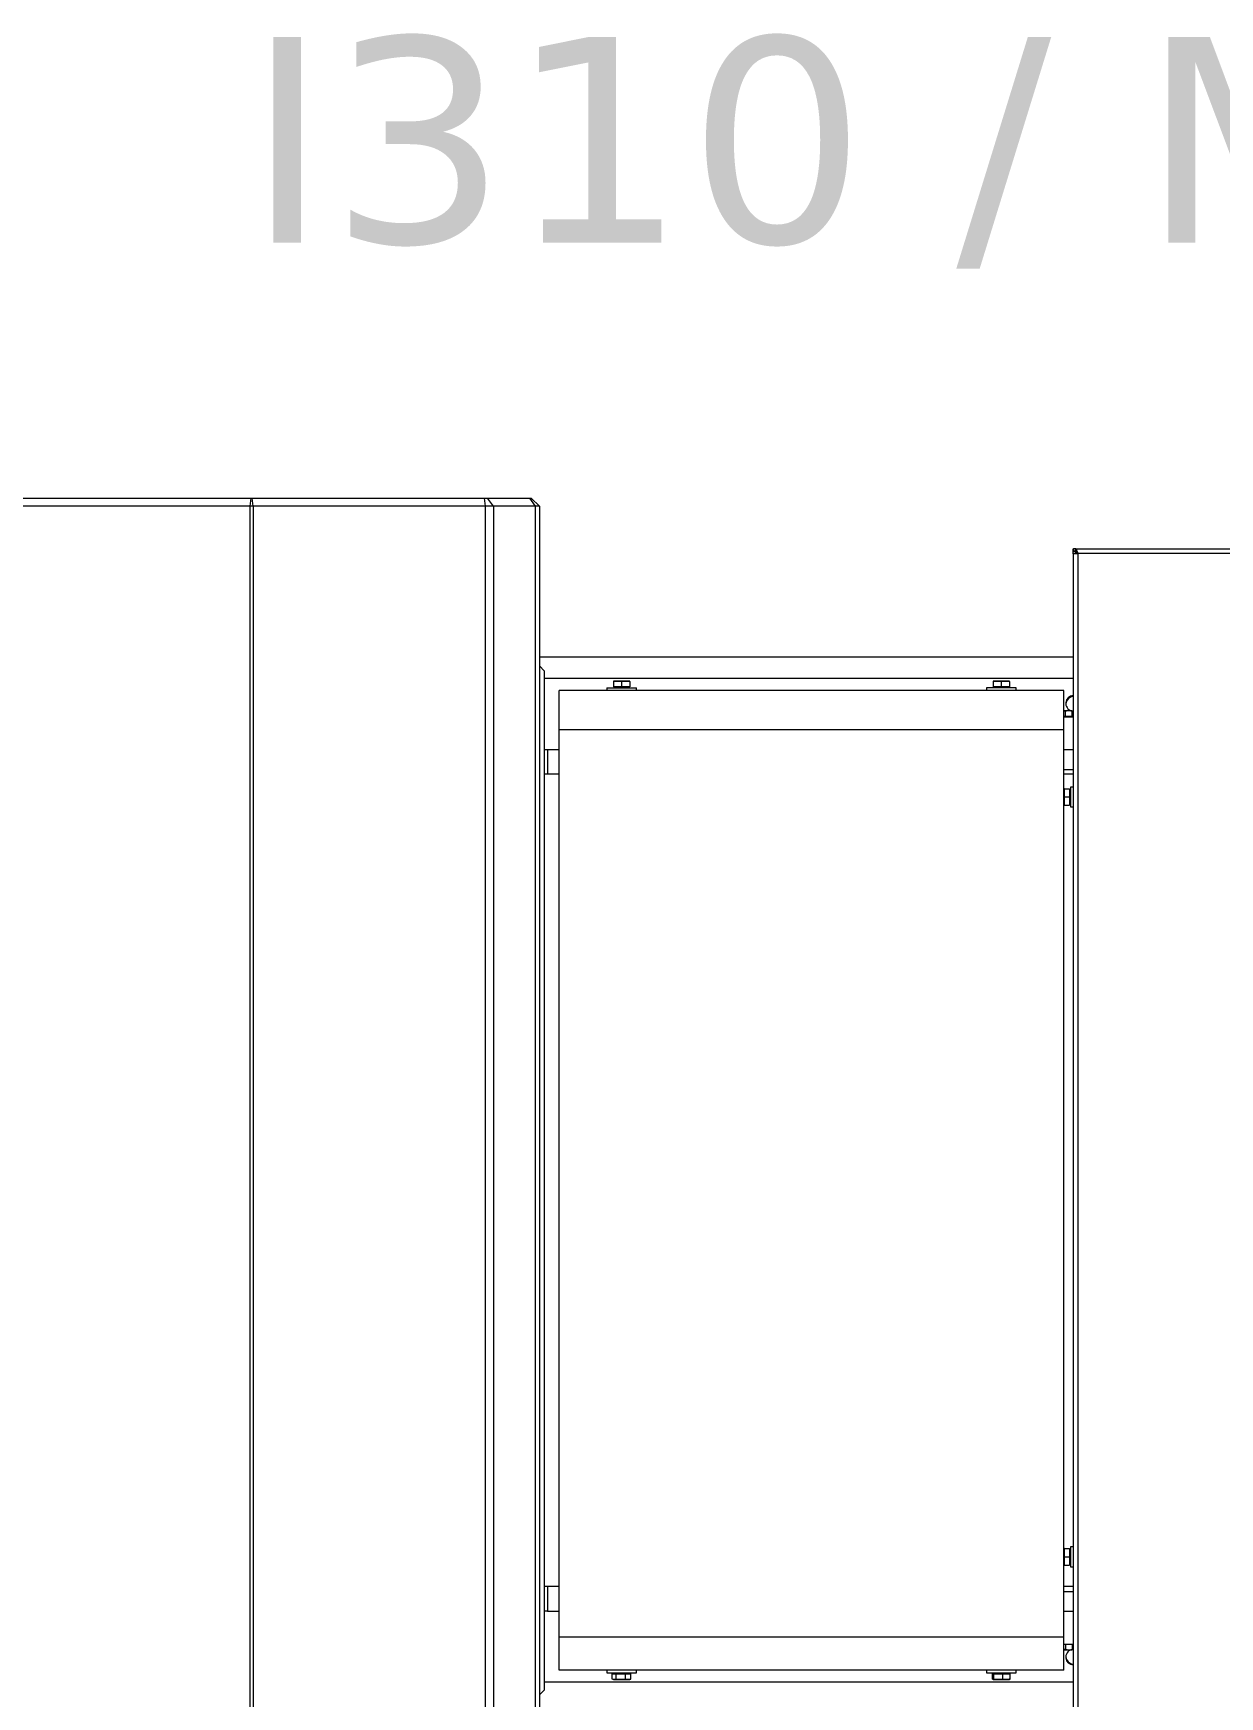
# Model space of a CAD drawing. Header units: millimetres. Extents: x -187347 to 135007, y -6415 to 292048.
# Drawn here: x -55995 to -55273, y 21517 to 22529 of the extents above; entities that cross this region are included whole.
import ezdxf

# ---------------------------------------------------------------- set-up
doc = ezdxf.new("R2010")
doc.units = ezdxf.units.MM
doc.header["$LTSCALE"] = 100
doc.layers.get('0').update_dxf_attribs({"lineweight": 18})
doc.layers.add('Layout Multivac', color=2, linetype='Continuous')
doc.styles.add('SANSSERIFBOLD', font='verdana.ttf', dxfattribs={"height": 250})

# ---------------------------------------------------------------- blocks, each defined once
blk = doc.blocks.new('I319 MD_left to right')
at = {"color": 0, "linetype": 'Continuous', "lineweight": 18}
for p, q in [((1857, 2855), (1998.4, 2855)), ((1997.8, 2850), (1998.4, 2855)), ((1998.4, 2855), (1999.1, 2855)), ((1999.7, 2850), (1999.1, 2855)), ((1999.1, 2855), (2140.5, 2855)), ((2141.1, 2850), (2140.5, 2855)), ((2140.5, 2855), (2142.3, 2855)), ((2145.8, 2850), (2142.3, 2855)), ((2142.3, 2855), (2167.9, 2855)), ((2171.4, 2850), (2167.9, 2855)), ((2167.9, 2855), (2168.8, 2855)), ((2173.8, 2850), (2168.8, 2855)), ((1997.8, 2850), (1856.4, 2850)), ((1999.7, 2850), (1997.8, 2850)), ((1997.8, 1945), (1997.8, 2850)), ((1999.7, 2850), (1999.7, 1945)), ((2141.1, 2850), (1999.7, 2850)), ((2141.1, 1945), (2141.1, 2850)), ((2145.8, 2850), (2141.1, 2850)), ((2145.8, 2850), (2145.8, 1945)), ((2171.4, 2850), (2145.8, 2850)), ((2171.4, 1945), (2171.4, 2850)), ((2173.8, 2850), (2171.4, 2850)), ((2173.8, 2850), (2173.8, 1945)), ((2498.6, 2822.7), (2498.6, 2824.2)), ((2498.6, 2824.2), (2498.8, 2824.2)), ((2498.6, 2824.2), (2498.6, 2822.7)), ((2498.6, 2824.2), (2498.6, 2824.2)), ((2498.8, 2824.2), (2498.8, 2822.7)), ((2500.1, 2824.2), (2498.8, 2824.2)), ((2500.1, 2824.2), (2930.7, 2824.2)), ((2500.1, 2822.7), (2500.1, 2824.2)), ((2498.8, 2822.7), (2498.6, 2822.7)), ((2498.6, 2822.7), (2498.6, 2822.7)), ((2498.6, 2822.6), (2500.1, 2822.6)), ((2498.6, 2822.4), (2498.6, 2822.6)), ((2500.1, 2822.4), (2498.6, 2822.4)), ((2498.6, 2821), (2498.6, 2822.4)), ((2498.6, 2821), (2498.6, 2114.7)), ((2501.4, 2821), (2498.6, 2821)), ((2500.1, 2822.7), (2498.8, 2822.7)), ((2499, 2822.7), (2498.9, 2822.6)), ((2500.1, 2822.6), (2500.1, 2822.4)), ((2500.1, 2821), (2500.1, 2822.4)), ((2501.4, 2821.2), (2501.4, 2821)), ((2930.4, 2821.2), (2501.4, 2821.2)), ((2501.4, 2821), (2501.4, 2114.7)), ((2173.8, 2758.5), (2498.6, 2758.5)), ((2173.8, 2753), (2176.8, 2750)), ((2176.8, 2750), (2176.8, 2130)), ((2176.8, 2745.4), (2498.6, 2745.4)), ((2218.8, 2743.4), (2221.3, 2743.6)), ((2218.8, 2743.6), (2218.8, 2743.4)), ((2221.3, 2743.6), (2218.8, 2743.6)), ((2218.8, 2743.4), (2218.8, 2740.2)), ((2221.3, 2743.6), (2223.8, 2743.4)), ((2226.3, 2743.6), (2221.3, 2743.6)), ((2223.8, 2743.4), (2226.3, 2743.6)), ((2223.8, 2743.4), (2223.8, 2740.2)), ((2226.3, 2743.6), (2228.8, 2743.4)), ((2228.8, 2743.6), (2226.3, 2743.6)), ((2228.8, 2743.4), (2228.8, 2743.6)), ((2228.8, 2743.4), (2228.8, 2740.2)), ((2449.8, 2743.4), (2452.3, 2743.6)), ((2449.8, 2743.6), (2449.8, 2743.4)), ((2452.3, 2743.6), (2449.8, 2743.6)), ((2449.8, 2743.4), (2449.8, 2740.2)), ((2452.3, 2743.6), (2454.8, 2743.4)), ((2457.3, 2743.6), (2452.3, 2743.6)), ((2454.8, 2743.4), (2457.3, 2743.6)), ((2454.8, 2743.4), (2454.8, 2740.2)), ((2457.3, 2743.6), (2459.8, 2743.4)), ((2459.8, 2743.6), (2457.3, 2743.6)), ((2459.8, 2743.4), (2459.8, 2743.6)), ((2459.8, 2743.4), (2459.8, 2740.2)), ((2492.8, 2738), (2185.8, 2738)), ((2185.8, 2714.1), (2185.8, 2738)), ((2214.8, 2739.6), (2214.8, 2738)), ((2214.8, 2739.6), (2215.1, 2739.6)), ((2215.1, 2739.6), (2232.8, 2739.6)), ((2223.8, 2740.2), (2218.8, 2740.2)), ((2219.3, 2740.2), (2219.3, 2739.6)), ((2228.8, 2740.2), (2223.8, 2740.2)), ((2228.2, 2739.6), (2228.2, 2740.2)), ((2232.8, 2738), (2232.8, 2739.6)), ((2445.8, 2739.6), (2445.8, 2738)), ((2463.8, 2739.6), (2445.8, 2739.6)), ((2454.8, 2740.2), (2449.8, 2740.2)), ((2450.3, 2740.2), (2450.3, 2739.6)), ((2459.8, 2740.2), (2454.8, 2740.2)), ((2459.2, 2739.6), (2459.2, 2740.2)), ((2463.8, 2738), (2463.8, 2739.6)), ((2492.8, 2714.1), (2492.8, 2738)), ((2496, 2725.5), (2492.8, 2725.5)), ((2494, 2725.2), (2492.8, 2725.4)), ((2494, 2722.2), (2492.8, 2722.2)), ((2492.8, 2722), (2498.6, 2722)), ((2494, 2722.2), (2494, 2725.2)), ((2498, 2722.2), (2494, 2722.2)), ((2498, 2725.5), (2496, 2725.5)), ((2497.4, 2722), (2497.4, 2722.2)), ((2498, 2725.5), (2498, 2725.2)), ((2498, 2725.4), (2498.6, 2725.3)), ((2498, 2722.2), (2498, 2725.2)), ((2492.8, 2714.1), (2185.8, 2714.1)), ((2185.8, 2162.1), (2185.8, 2714.1)), ((2492.8, 2162.1), (2492.8, 2714.1)), ((2176.8, 2702), (2178.8, 2702)), ((2178.8, 2702), (2178.8, 2687)), ((2178.8, 2702), (2185.8, 2702)), ((2492.8, 2702), (2498.6, 2702)), ((2185.8, 2687), (2176.8, 2687)), ((2492.8, 2690), (2498.6, 2690)), ((2498.6, 2687), (2492.8, 2687)), ((2493, 2675.7), (2493.2, 2678.2)), ((2493.2, 2678.2), (2493, 2678.2)), ((2493, 2678.2), (2493, 2675.7)), ((2493, 2675.7), (2493, 2670.7)), ((2493.2, 2673.2), (2493, 2675.7)), ((2493, 2670.7), (2493.2, 2673.2)), ((2493.2, 2678.2), (2496.4, 2678.2)), ((2493.2, 2673.2), (2496.4, 2673.2)), ((2496.4, 2678.2), (2496.4, 2673.2)), ((2497, 2677.7), (2496.4, 2677.7)), ((2496.4, 2673.2), (2496.4, 2668.2)), ((2498.6, 2679.2), (2497, 2679.2)), ((2497, 2679.2), (2497, 2671)), ((2493.2, 2668.2), (2493, 2670.7)), ((2493, 2670.7), (2493, 2668.2)), ((2493, 2668.2), (2493.2, 2668.2)), ((2493.2, 2668.2), (2496.4, 2668.2)), ((2496.4, 2668.8), (2497, 2668.8)), ((2497, 2671), (2497, 2667.2)), ((2497, 2667.2), (2498.6, 2667.2)), ((2493, 2213.5), (2493.2, 2216)), ((2493.2, 2216), (2493, 2216)), ((2493, 2216), (2493, 2213.5)), ((2493.2, 2216), (2496.4, 2216)), ((2496.4, 2216), (2496.4, 2211)), ((2498.6, 2217), (2497, 2217)), ((2497, 2217), (2497, 2208.8)), ((2493.2, 2211), (2493, 2213.5)), ((2493, 2213.5), (2493, 2208.5)), ((2493, 2208.5), (2493.2, 2211)), ((2493.2, 2206), (2493, 2208.5)), ((2493, 2208.5), (2493, 2206)), ((2493, 2206), (2493.2, 2206)), ((2493.2, 2211), (2496.4, 2211)), ((2493.2, 2206), (2496.4, 2206)), ((2497, 2215.5), (2496.4, 2215.5)), ((2496.4, 2211), (2496.4, 2206)), ((2496.4, 2206.6), (2497, 2206.6)), ((2497, 2208.8), (2497, 2205)), ((2497, 2205), (2498.6, 2205)), ((2185.8, 2193), (2176.8, 2193)), ((2178.8, 2193), (2178.8, 2178)), ((2498.6, 2193), (2492.8, 2193)), ((2492.8, 2190), (2498.6, 2190)), ((2178.8, 2178), (2176.8, 2178)), ((2178.8, 2178), (2185.8, 2178)), ((2492.8, 2178), (2498.6, 2178)), ((2492.8, 2162.1), (2185.8, 2162.1)), ((2185.8, 2142), (2185.8, 2162.1)), ((2492.8, 2142), (2492.8, 2162.1)), ((2492.8, 2158), (2498.6, 2158)), ((2492.8, 2157.9), (2494, 2157.9)), ((2494, 2157.9), (2498, 2157.9)), ((2494, 2157.9), (2494, 2154.9)), ((2497.4, 2157.9), (2497.4, 2158)), ((2498, 2157.9), (2498, 2154.9)), ((2492.8, 2154.5), (2496, 2154.5)), ((2494, 2154.9), (2496, 2154.5)), ((2496, 2154.5), (2498, 2154.5)), ((2498, 2154.9), (2498, 2154.5)), ((2492.8, 2142), (2185.8, 2142)), ((2214.8, 2142), (2214.8, 2140.4)), ((2214.8, 2140.4), (2232.8, 2140.4)), ((2218, 2136.6), (2218, 2139.8)), ((2218, 2139.8), (2220.5, 2139.8)), ((2218.2, 2136.6), (2218.8, 2136.4)), ((2219.3, 2136.4), (2218.2, 2136.6)), ((2218.8, 2136.4), (2219.3, 2136.4)), ((2219.3, 2140.4), (2219.3, 2139.8)), ((2220.5, 2136.6), (2219.3, 2136.4)), ((2219.3, 2136.4), (2223.4, 2136.4)), ((2220.5, 2136.6), (2220.5, 2139.8)), ((2220.5, 2139.8), (2226.3, 2139.8)), ((2223.4, 2136.4), (2220.5, 2136.6)), ((2226.3, 2136.6), (2223.4, 2136.4)), ((2223.4, 2136.4), (2227.9, 2136.4)), ((2226.3, 2136.6), (2226.3, 2139.8)), ((2226.3, 2139.8), (2229.5, 2139.8)), ((2227.9, 2136.4), (2226.3, 2136.6)), ((2227.9, 2136.4), (2228.8, 2136.4)), ((2228.2, 2139.8), (2228.2, 2140.4)), ((2228.8, 2136.4), (2229.3, 2136.6)), ((2229.3, 2136.6), (2229.5, 2136.6)), ((2229.5, 2136.6), (2229.5, 2139.8)), ((2232.8, 2140.4), (2232.8, 2142)), ((2445.8, 2142), (2445.8, 2140.4)), ((2445.8, 2140.4), (2463.8, 2140.4)), ((2449.4, 2136.6), (2449.4, 2139.8)), ((2449.4, 2139.8), (2450.3, 2139.8)), ((2449.8, 2136.4), (2449.4, 2136.6)), ((2450.3, 2136.6), (2449.8, 2136.4)), ((2449.8, 2136.4), (2453, 2136.4)), ((2450.3, 2140.4), (2450.3, 2139.8)), ((2450.3, 2136.6), (2450.3, 2139.8)), ((2450.3, 2139.8), (2455.7, 2139.8)), ((2453, 2136.4), (2450.3, 2136.6)), ((2455.7, 2136.6), (2453, 2136.4)), ((2453, 2136.4), (2457.9, 2136.4)), ((2455.7, 2136.6), (2455.7, 2139.8)), ((2455.7, 2139.8), (2460.2, 2139.8)), ((2457.9, 2136.4), (2455.7, 2136.6)), ((2457.9, 2136.4), (2459.8, 2136.4)), ((2459.2, 2139.8), (2459.2, 2140.4)), ((2459.7, 2136.4), (2460.2, 2136.6)), ((2460.2, 2136.6), (2460.2, 2139.8)), ((2463.8, 2140.4), (2463.8, 2142)), ((2173.8, 2127), (2176.8, 2130)), ((2498.6, 2134.7), (2176.8, 2134.7))]:
    blk.add_line(p, q, dxfattribs=at)
at = {"color": 0, "linetype": 'Continuous', "lineweight": 18, "flags": 128}
for points in [[(2500.1, 2824.2), (2500.4, 2824), (2500.7, 2823.4), (2501, 2822.4), (2501.4, 2821.2)], [(2496, 2725.5), (2494.4, 2725.3), (2494, 2725.2)], [(2498, 2725.2), (2496.4, 2725.5), (2496, 2725.5)], [(2492.8, 2154.7), (2493.6, 2154.8), (2494, 2154.9)], [(2496, 2154.5), (2496.1, 2154.5), (2498, 2154.9)], [(2498.6, 2154.7), (2498.1, 2154.7), (2498, 2154.7)], [(2229.5, 2136.6), (2229.2, 2136.6), (2227.9, 2136.4)], [(2460.2, 2136.6), (2459.7, 2136.6), (2457.9, 2136.4)]]:
    blk.add_lwpolyline(points, dxfattribs=at)
at = {"color": 0, "linetype": 'Continuous', "lineweight": 18}
for centre, radius, start, end in [((2499.2, 2820.6), 2.33, 26.831, 68.7111), ((2501.6, 2821.2), 1.5, 127.5306, 180), ((2498.8, 2730.1), 4.73, 92.2194, 253.4144), ((2498.8, 2729.5), 4.74, 92.2825, 176.7447), ((2498.8, 2150), 4.73, 106.5916, 267.7746), ((2498.8, 2150.5), 4.74, 183.2733, 267.6995)]:
    blk.add_arc(centre, radius, start, end, dxfattribs=at)

msp = doc.modelspace()

# ---------------------------------------------------------------- block references
at = {"layer": 'Layout Multivac'}
msp.add_blockref('I319 MD_left to right', (-57860.5, 19391.1, 3.4), dxfattribs=at)

# ---------------------------------------------------------------- texts
at = {"layer": 'Layout Multivac', "style": 'SANSSERIFBOLD', "text_generation_flag": 6}
msp.add_text('I310 / MD', height=125, rotation=180, dxfattribs=at).set_placement((-55865.4, 22401.5, 6.9))

doc.saveas('drawing.dxf')
